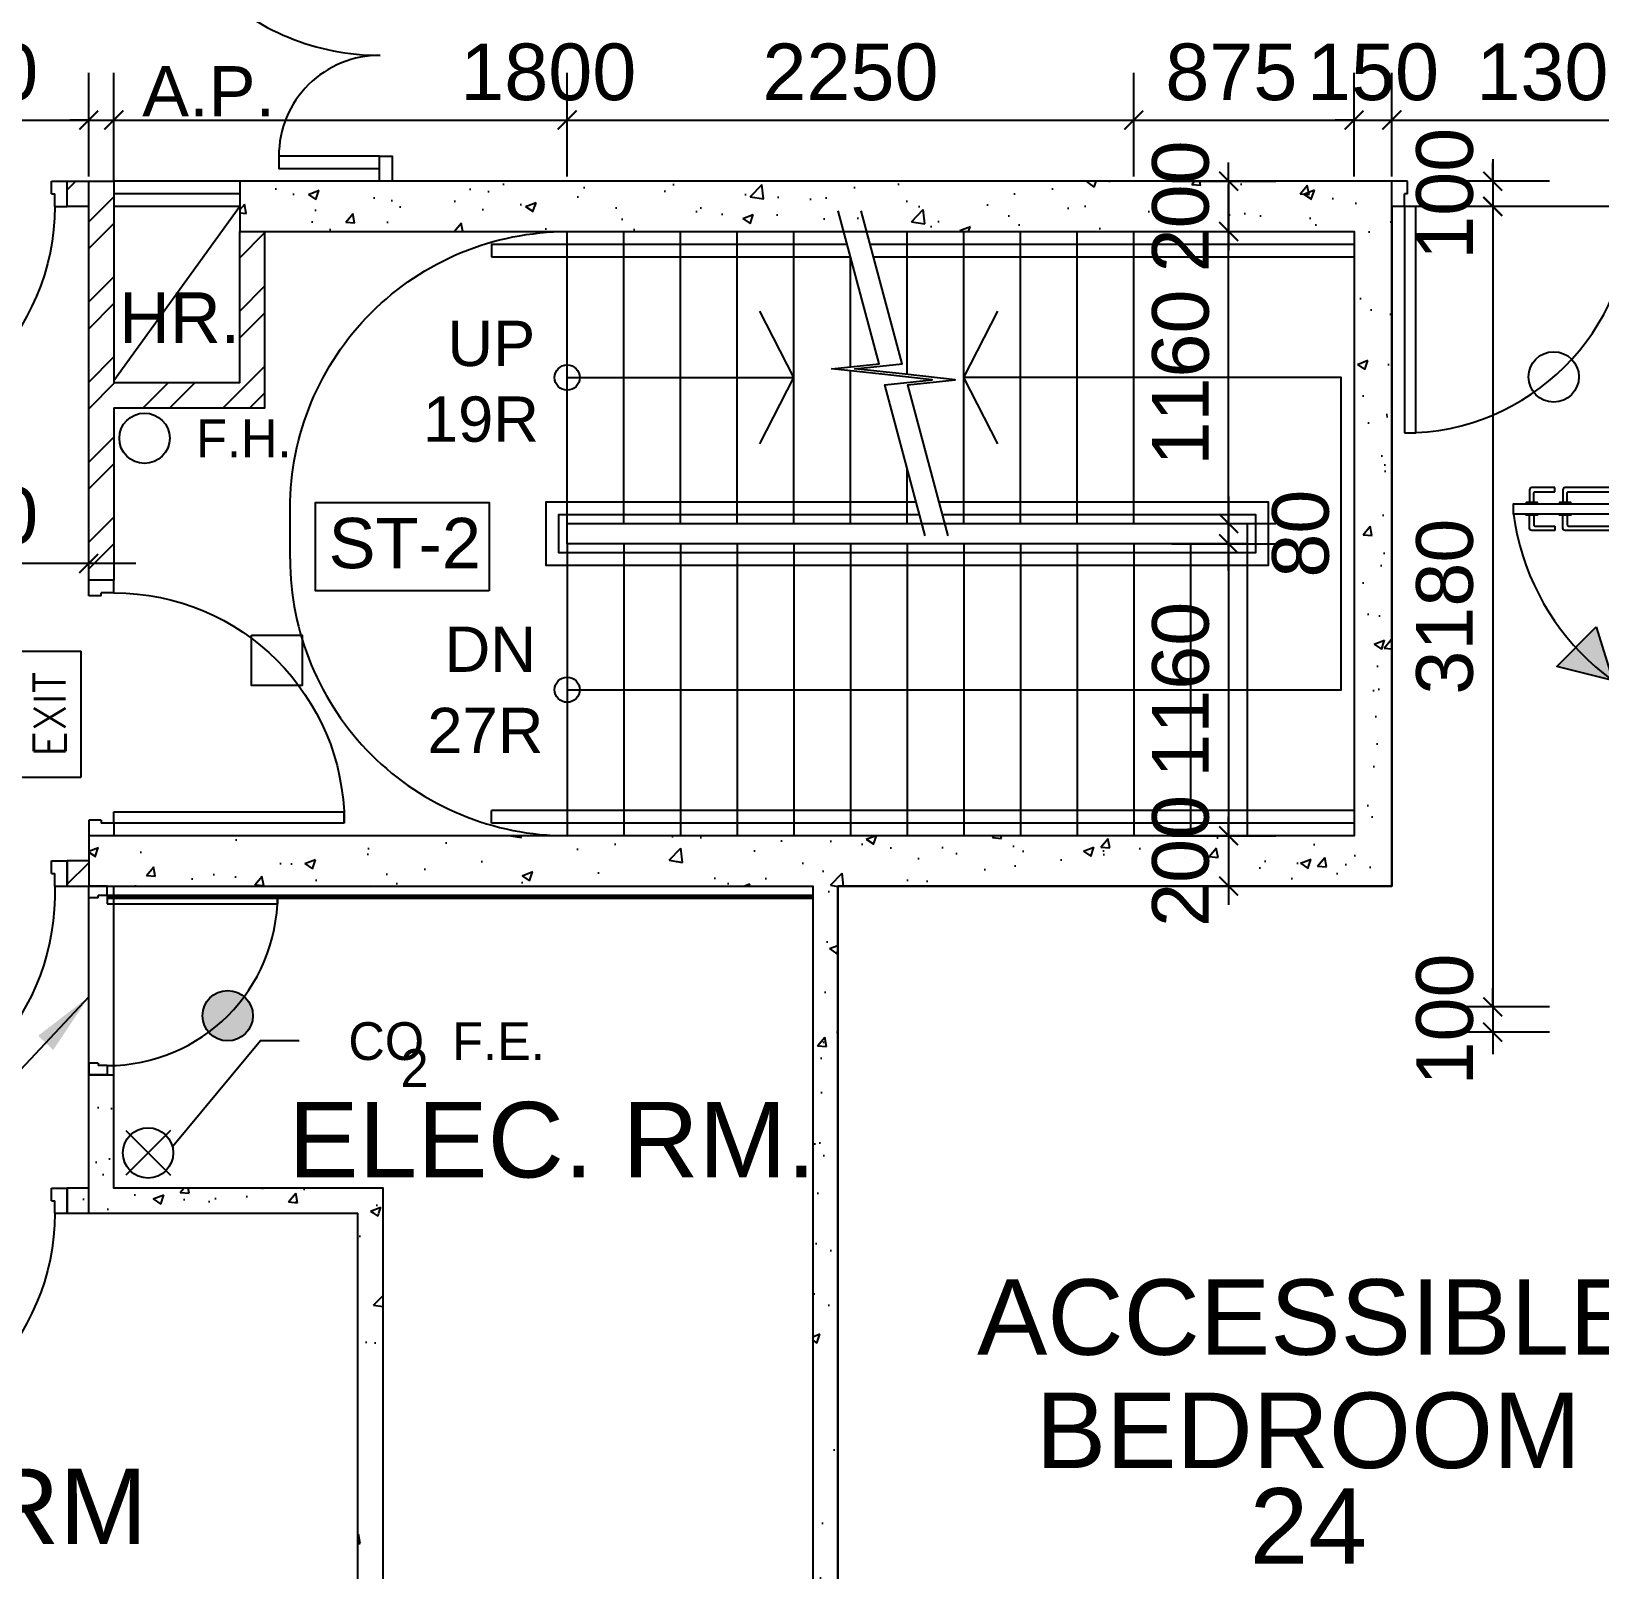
# Model space of a CAD drawing. Header units: millimetres. Extents: x 0 to 69068, y 299 to 37257.
# Drawn here: x 49397 to 55625, y 10057 to 16168 of the extents above; entities that cross this region are included whole.
import ezdxf
from ezdxf.enums import TextEntityAlignment as Align

# ---------------------------------------------------------------- set-up
doc = ezdxf.new("R2010")
doc.units = ezdxf.units.MM
doc.layers.get('Defpoints').update_dxf_attribs({"color": 8})
for name, color, linetype in [('Architectural Features', 8, 'Continuous'), ('arrow', 8, 'Continuous'), ('DLN315__', 8, 'Continuous'), ('Door', 8, 'Continuous'), ('EXIT SIGN', 8, 'Continuous'), ('FS', 8, 'Continuous'), ('FSD', 8, 'Continuous'), ('GBP A.P.', 8, 'Continuous'), ('GBP Dim', 8, 'Continuous'), ('GBP Text 250', 8, 'Continuous'), ('hatch', 8, 'Continuous'), ('Kerb', 8, 'Continuous'), ('LP-DOOR', 8, 'Continuous'), ('PD', 8, 'Continuous'), ('STAIR', 8, 'Continuous'), ('TEXT', 8, 'Continuous'), ('WALL', 8, 'Continuous'), ('WALL-NEW', 8, 'Continuous'), ('WALL-STRUCTURE', 8, 'Continuous'), ('zzz-room mix', 8, 'Continuous')]:
    doc.layers.add(name, color=color, linetype=linetype)
doc.styles.add('BH', font='arial.ttf')
doc.styles.add('ROMANS', font='romans.shx')
doc.styles.get("Standard").update_dxf_attribs({"font": 'arial.ttf'})
doc.styles.add('SWIS721LT750', font='swissl.ttf')
doc.dimstyles.new('200 GBP', dxfattribs={"dimscale": 1.5, "dimtxt": 150, "dimasz": 50, "dimexe": 125, "dimexo": 50, "dimgap": 50, "dimtad": 1, "dimdec": 0, "dimzin": 0, "dimdsep": 46, "dimtxsty": 'BH', "dimblk": 'ARCHTICK', "dimcen": 0.09, "dimdle": 125, "dimclrd": 9, "dimclre": 9, "dimclrt": 1, "dimadec": 0, "dimazin": 0, "dimtfac": 1, "dimtdec": 0, "dimtix": 1, "dimtmove": 2, "dimatfit": 3, "dimldrblk": 'ARCHTICK', "dimfxl": 300, "dimfxlon": 1, "dimtolj": 1, "dimtzin": 0, "dimarcsym": 0})
doc.dimstyles.get("Standard").update_dxf_attribs({"dimtxt": 0.18, "dimasz": 0.18, "dimexe": 0.18, "dimexo": 0.0625, "dimgap": 0.09, "dimtad": 0, "dimtih": 1, "dimtoh": 1, "dimdec": 4, "dimzin": 0, "dimdsep": 46, "dimtxsty": 'Standard', "dimcen": 0.09, "dimadec": 0, "dimazin": 0, "dimtfac": 1, "dimtdec": 4, "dimtofl": 0, "dimtmove": 0, "dimatfit": 3, "dimfxl": 1, "dimtolj": 1, "dimtzin": 0, "dimarcsym": 0})

# ---------------------------------------------------------------- blocks, each defined once
blk = doc.blocks.new('DR1CL2')
at = {"layer": 'Door'}
for p, q in [((50, 0), (0, 0)), ((0, 0), (0, -75)), ((50, 0), (50, -50)), ((62.5, -50), (50, -50)), ((62.5, -50), (62.5, -100)), ((0, -75), (0, -100)), ((62.5, -100), (0, -100))]:
    blk.add_line(p, q, dxfattribs=at)
blk = doc.blocks.new('DR1CD')
at = {"layer": 'Door'}
for p, q in [((0, 1), (45, 1)), ((0, 1), (0, 0)), ((45, 0), (45, 1)), ((0, 0), (45, 0))]:
    blk.add_line(p, q, dxfattribs=at)
blk = doc.blocks.new('DR1CM')
at = {"layer": 'Door'}
blk.add_arc((0, 0), 1, 0, 90, dxfattribs=at)
blk = doc.blocks.new('DR1CR2')
at = {"layer": 'Door'}
for p, q in [((-50, 0), (-50, -50)), ((-50, 0), (0, 0)), ((0, 0), (0, -75)), ((-62.5, -50), (-50, -50)), ((-62.5, -50), (-62.5, -100)), ((-62.5, -100), (0, -100)), ((0, -75), (0, -100))]:
    blk.add_line(p, q, dxfattribs=at)
blk = doc.blocks.new('door')
at = {"layer": 'DLN315__', "xscale": -915, "yscale": 915, "zscale": 915, "rotation": 4.0455638838921e-10}
blk.add_blockref('DR1CM', (3736, 37036.6), dxfattribs=at)
at = {"layer": 'DLN315__', "xscale": -1, "yscale": 915}
blk.add_blockref('DR1CD', (3736, 37036.6), dxfattribs=at)
at = {"layer": 'DLN315__', "xscale": -1}
for name, p in [('DR1CR2', (2771, 37036.6)), ('DR1CL2', (3786, 37036.6))]:
    blk.add_blockref(name, p, dxfattribs=at)
blk = doc.blocks.new('FSEX-V01')
for p, q in [((0, 300), (0, 0)), ((0, 300), (600, 300)), ((600, 300), (600, 0)), ((0, 0), (600, 0))]:
    blk.add_line(p, q)
at = {"style": 'ROMANS'}
blk.add_text('EXIT', height=150, dxfattribs=at).set_placement((300, 150), align=Align.MIDDLE)
blk = doc.blocks.new('_ArchTick')
at = {"color": 0, "const_width": 0.1}
blk.add_lwpolyline([(0.5, 0.5), (-0.5, -0.5)], dxfattribs=at)
blk = doc.blocks.new('*D297')
at = {"layer": 'Defpoints', "color": 0, "transparency": 16777216}
for p in [(48525, 14053.5), (48525, 13858.3), (49625, 13858.3)]:
    blk.add_point(p, dxfattribs=at)
at = {"layer": 'GBP Dim', "color": 9, "lineweight": -2, "transparency": 16777216}
for p, q in [((48525, 13933.3), (48525, 14241)), ((49625, 13933.3), (49625, 14241)), ((49812.5, 14053.5), (48337.5, 14053.5))]:
    blk.add_line(p, q, dxfattribs=at)
at = {"layer": 'GBP Dim', "color": 9, "lineweight": -2, "transparency": 16777216, "xscale": 75, "yscale": 75, "zscale": 75, "rotation": 180}
blk.add_blockref('_ArchTick', (48525, 14053.5), dxfattribs=at)
at = {"layer": 'GBP Dim', "color": 9, "lineweight": -2, "transparency": 16777216, "xscale": 75, "yscale": 75, "zscale": 75}
blk.add_blockref('_ArchTick', (49625, 14053.5), dxfattribs=at)
at = {"layer": 'GBP Dim', "transparency": 16777216, "insert": (49075, 14243.3), "char_height": 225, "attachment_point": 5, "style": 'BH'}
blk.add_mtext('\\A1;1100', dxfattribs=at)
blk = doc.blocks.new('*D308')
at = {"layer": 'Defpoints', "color": 0, "transparency": 16777216}
for p in [(53750, 14132.5), (53750, 12972.5), (54151.7, 12972.5)]:
    blk.add_point(p, dxfattribs=at)
at = {"layer": 'GBP Dim', "color": 9, "lineweight": -2, "transparency": 16777216}
for p, q in [((54151.7, 14320), (54151.7, 12785)), ((53926.7, 14132.5), (54339.2, 14132.5)), ((53926.7, 12972.5), (54339.2, 12972.5))]:
    blk.add_line(p, q, dxfattribs=at)
at = {"layer": 'GBP Dim', "color": 9, "lineweight": -2, "transparency": 16777216, "xscale": 75, "yscale": 75, "zscale": 75}
for p, rotation in [((54151.7, 14132.5), 90), ((54151.7, 12972.5), 270)]:
    blk.add_blockref('_ArchTick', p, dxfattribs=dict(at, rotation=rotation))
at = {"layer": 'GBP Dim', "transparency": 16777216, "insert": (53961.8, 13552.5), "char_height": 225, "attachment_point": 5, "rotation": 90, "style": 'BH'}
blk.add_mtext('\\A1;1160', dxfattribs=at)
blk = doc.blocks.new('*D309')
at = {"layer": 'Defpoints', "color": 0, "transparency": 16777216}
for p in [(53750, 14212.5), (54151.7, 14212.5), (53750, 14132.5)]:
    blk.add_point(p, dxfattribs=at)
at = {"layer": 'GBP Dim', "color": 9, "lineweight": -2, "transparency": 16777216}
for p, q in [((54151.7, 14212.5), (54151.7, 14287.5)), ((53926.7, 14212.5), (54339.2, 14212.5)), ((54151.7, 14132.5), (54151.7, 14212.5)), ((53926.7, 14132.5), (54339.2, 14132.5)), ((54151.7, 14132.5), (54151.7, 14057.5))]:
    blk.add_line(p, q, dxfattribs=at)
at = {"layer": 'GBP Dim', "color": 9, "lineweight": -2, "transparency": 16777216, "xscale": 75, "yscale": 75, "zscale": 75}
for p, rotation in [((54151.7, 14212.5), 270), ((54151.7, 14132.5), 90)]:
    blk.add_blockref('_ArchTick', p, dxfattribs=dict(at, rotation=rotation))
at = {"layer": 'GBP Dim', "transparency": 16777216, "insert": (54438.3, 14172.5), "char_height": 225, "attachment_point": 5, "rotation": 90, "style": 'BH'}
blk.add_mtext('\\A1;80', dxfattribs=at)
blk = doc.blocks.new('*D310')
at = {"layer": 'Defpoints', "color": 0, "transparency": 16777216}
for p in [(53751.8, 15372.5), (54151.7, 15372.5), (53750, 14212.5)]:
    blk.add_point(p, dxfattribs=at)
at = {"layer": 'GBP Dim', "color": 9, "lineweight": -2, "transparency": 16777216}
for p, q in [((54151.7, 14025), (54151.7, 15560)), ((53926.7, 15372.5), (54339.2, 15372.5)), ((53926.7, 14212.5), (54339.2, 14212.5))]:
    blk.add_line(p, q, dxfattribs=at)
at = {"layer": 'GBP Dim', "color": 9, "lineweight": -2, "transparency": 16777216, "xscale": 75, "yscale": 75, "zscale": 75}
for p, rotation in [((54151.7, 15372.5), 90), ((54151.7, 14212.5), 270)]:
    blk.add_blockref('_ArchTick', p, dxfattribs=dict(at, rotation=rotation))
at = {"layer": 'GBP Dim', "transparency": 16777216, "insert": (53961.8, 14792.5), "char_height": 225, "attachment_point": 5, "rotation": 90, "style": 'BH'}
blk.add_mtext('\\A1;1160', dxfattribs=at)
blk = doc.blocks.new('DOOR ACCES')
at = {"layer": 'Door'}
for p, q in [((68582.7, 17397.8), (68582.7, 17415.1)), ((68428.5, 17350.5), (69297.3, 17350.5)), ((68498.1, 17355.1), (68484.5, 17355.1)), ((68630.5, 17355.1), (68616.9, 17355.1)), ((68498.1, 17305.1), (68484.5, 17305.1)), ((68582.7, 17262.3), (68582.7, 17245.1)), ((68630.5, 17305.1), (68616.9, 17305.1))]:
    blk.add_line(p, q, dxfattribs=at)
at = {"layer": 'Door', "extrusion": (0, 0, -1)}
for p, q in [((69199.8, 17355.1), (69213.4, 17355.1)), ((69199.8, 17305.1), (69213.4, 17305.1))]:
    blk.add_line(p, q, dxfattribs=at)
at = {"layer": 'Door'}
for points in [[(68582.7, 17415.1), (68491.3, 17415.1, 0.414213), (68482.6, 17406.4), (68482.6, 17355.1)], [(68499.9, 17355.1), (68499.9, 17393.3, -0.414214), (68504.5, 17397.8), (68582.7, 17397.8)], [(69215.2, 17355.1), (69215.2, 17406.4, 0.414216), (69206.6, 17415.1), (68623.7, 17415.1, 0.414213), (68615, 17406.4), (68615, 17355.1)], [(68632.3, 17355.1), (68632.3, 17393.3, -0.414214), (68636.9, 17397.8), (69193.4, 17397.8, -0.414214), (69197.9, 17393.3), (69197.9, 17355.1)], [(68582.7, 17245.1), (68491.3, 17245.1, -0.414213), (68482.6, 17253.7), (68482.6, 17305.1)], [(68499.9, 17305.1), (68499.9, 17266.9, 0.414214), (68504.5, 17262.3), (68582.7, 17262.3)], [(69215.2, 17305.1), (69215.2, 17253.7, -0.414216), (69206.6, 17245.1), (68623.7, 17245.1, -0.414213), (68615, 17253.7), (68615, 17305.1)], [(68632.3, 17305.1), (68632.3, 17266.9, 0.414214), (68636.9, 17262.3), (69193.4, 17262.3, 0.414214), (69197.9, 17266.9), (69197.9, 17305.1)]]:
    blk.add_lwpolyline(points, format="xyb", dxfattribs=at)
for points in [[(69305.9, 17381.8), (69305.9, 17355.1), (69346.8, 17355.1), (69346.8, 17336.9), (69405.9, 17336.9), (69405.9, 17381.8)], [(69305.9, 17350.5), (69305.9, 17309.6), (68418.5, 17309.6), (68418.5, 17350.5), (69305.9, 17350.5)], [(68468.5, 17350.5), (68514, 17350.5), (68514, 17355.1), (68468.5, 17355.1), (68468.5, 17350.5)], [(68601, 17350.5), (68646.4, 17350.5), (68646.4, 17355.1), (68601, 17355.1), (68601, 17350.5)], [(69229.3, 17350.5), (69183.8, 17350.5), (69183.8, 17355.1), (69229.3, 17355.1), (69229.3, 17350.5)], [(68468.5, 17309.6), (68514, 17309.6), (68514, 17305.1), (68468.5, 17305.1), (68468.5, 17309.6)], [(68601, 17309.6), (68646.4, 17309.6), (68646.4, 17305.1), (68601, 17305.1), (68601, 17309.6)], [(69229.3, 17309.6), (69183.8, 17309.6), (69183.8, 17305.1), (69229.3, 17305.1), (69229.3, 17309.6)], [(69305.9, 16431.8), (69305.9, 16458.6), (69346.8, 16458.6), (69346.8, 16476.8), (69405.9, 16476.8), (69405.9, 16431.8)]]:
    blk.add_lwpolyline(points, close=True, dxfattribs=at)
at = {"layer": 'Door', "ltscale": 250}
blk.add_lwpolyline([(69305.9, 17350.5), (69346.8, 17350.5), (69346.8, 16463.2), (69305.9, 16463.2), (69305.9, 17350.5)], close=True, dxfattribs=at)
at = {"layer": 'Door', "ltscale": 0.1}
blk.add_circle((69299.5, 17360.5), 5.45, dxfattribs=at)
at = {"layer": 'Door'}
blk.add_arc((69391.7, 17441.4), 982, 187.71476, 264.98898, dxfattribs=at)
blk = doc.blocks.new('DOOR 1000')
blk.add_line((57550, 26100.2), (57595, 26100.2))
at = {"layer": 'Door'}
for p, q in [((57500, 27075.2), (57500, 27100.2)), ((57562.5, 27100.2), (57500, 27100.2)), ((57562.5, 27050.2), (57562.5, 27100.2)), ((58437.5, 27050.2), (58437.5, 27100.2)), ((58437.5, 27100.2), (58500, 27100.2)), ((58500, 27075.2), (58500, 27100.2)), ((57500, 27000.2), (57500, 27075.2)), ((57550, 27000.2), (57550, 27050.2)), ((57562.5, 27050.2), (57550, 27050.2)), ((58437.5, 27050.2), (58450, 27050.2)), ((58450, 27000.2), (58450, 27050.2)), ((58500, 27000.2), (58500, 27075.2)), ((57550, 27000.2), (57500, 27000.2)), ((57550, 27000.2), (57550, 26100.2)), ((57595, 27000.2), (57550, 27000.2)), ((57595, 26100.2), (57595, 27000.2)), ((58450, 27000.2), (58500, 27000.2))]:
    blk.add_line(p, q, dxfattribs=at)
blk.add_arc((57549.9, 27000.3), 900.1, 270.00955, 359.99273, dxfattribs=at)
blk = doc.blocks.new('*D360')
at = {"layer": 'Defpoints', "color": 0, "transparency": 16777216}
for p in [(56170, 15815.6), (54800, 15472.4), (56170, 15472.4)]:
    blk.add_point(p, dxfattribs=at)
at = {"layer": 'GBP Dim', "color": 9, "lineweight": -2, "transparency": 16777216}
for p, q in [((54800, 15590.6), (54800, 16003.1)), ((56170, 15590.6), (56170, 16003.1)), ((54612.5, 15815.6), (56357.5, 15815.6))]:
    blk.add_line(p, q, dxfattribs=at)
at = {"layer": 'GBP Dim', "color": 9, "lineweight": -2, "transparency": 16777216, "xscale": 75, "yscale": 75, "zscale": 75, "rotation": 180}
blk.add_blockref('_ArchTick', (54800, 15815.6), dxfattribs=at)
at = {"layer": 'GBP Dim', "color": 9, "lineweight": -2, "transparency": 16777216, "xscale": 75, "yscale": 75, "zscale": 75}
blk.add_blockref('_ArchTick', (56170, 15815.6), dxfattribs=at)
at = {"layer": 'GBP Dim', "transparency": 16777216, "insert": (55485, 16005.5), "char_height": 225, "attachment_point": 5, "style": 'BH'}
blk.add_mtext('\\A1;1300', dxfattribs=at)
blk = doc.blocks.new('*D361')
at = {"layer": 'Defpoints', "color": 0, "transparency": 16777216}
for p in [(55640.9, 15472.5), (55200.5, 12292.4), (55640.9, 12292.4)]:
    blk.add_point(p, dxfattribs=at)
at = {"layer": 'GBP Dim', "color": 9, "lineweight": -2, "transparency": 16777216}
for p, q in [((55200.5, 15660), (55200.5, 12104.9)), ((55425.5, 15472.5), (55013, 15472.5)), ((55425.5, 12292.4), (55013, 12292.4))]:
    blk.add_line(p, q, dxfattribs=at)
at = {"layer": 'GBP Dim', "color": 9, "lineweight": -2, "transparency": 16777216, "xscale": 75, "yscale": 75, "zscale": 75}
for p, rotation in [((55200.5, 15472.5), 90), ((55200.5, 12292.4), 270)]:
    blk.add_blockref('_ArchTick', p, dxfattribs=dict(at, rotation=rotation))
at = {"layer": 'GBP Dim', "transparency": 16777216, "insert": (55010.5, 13882.5), "char_height": 225, "attachment_point": 5, "rotation": 90, "style": 'BH'}
blk.add_mtext('\\A1;3180', dxfattribs=at)
blk = doc.blocks.new('*D362')
at = {"layer": 'Defpoints', "color": 0, "transparency": 16777216}
for p in [(55640.9, 12292.4), (55200.5, 12192.4), (55640.9, 12192.4)]:
    blk.add_point(p, dxfattribs=at)
at = {"layer": 'GBP Dim', "color": 9, "lineweight": -2, "transparency": 16777216}
for p, q in [((55200.5, 12292.4), (55200.5, 12367.4)), ((55425.5, 12292.4), (55013, 12292.4)), ((55200.5, 12292.4), (55200.5, 12192.4)), ((55425.5, 12192.4), (55013, 12192.4)), ((55200.5, 12192.4), (55200.5, 12117.4))]:
    blk.add_line(p, q, dxfattribs=at)
at = {"layer": 'GBP Dim', "color": 9, "lineweight": -2, "transparency": 16777216, "xscale": 75, "yscale": 75, "zscale": 75}
for p, rotation in [((55200.5, 12292.4), 270), ((55200.5, 12192.4), 90)]:
    blk.add_blockref('_ArchTick', p, dxfattribs=dict(at, rotation=rotation))
at = {"layer": 'GBP Dim', "transparency": 16777216, "insert": (55010.6, 12242.4), "char_height": 225, "attachment_point": 5, "rotation": 90, "style": 'BH'}
blk.add_mtext('\\A1;100', dxfattribs=at)
blk = doc.blocks.new('*D363')
at = {"layer": 'Defpoints', "color": 0, "transparency": 16777216}
for p in [(55640.9, 15572.5), (55200.5, 15472.4), (55640.9, 15472.4)]:
    blk.add_point(p, dxfattribs=at)
at = {"layer": 'GBP Dim', "color": 9, "lineweight": -2, "transparency": 16777216}
for p, q in [((55200.5, 15572.5), (55200.5, 15647.5)), ((55425.5, 15572.5), (55013, 15572.5)), ((55200.5, 15572.5), (55200.5, 15472.4)), ((55425.5, 15472.4), (55013, 15472.4)), ((55200.5, 15472.4), (55200.5, 15397.4))]:
    blk.add_line(p, q, dxfattribs=at)
at = {"layer": 'GBP Dim', "color": 9, "lineweight": -2, "transparency": 16777216, "xscale": 75, "yscale": 75, "zscale": 75}
for p, rotation in [((55200.5, 15572.5), 270), ((55200.5, 15472.4), 90)]:
    blk.add_blockref('_ArchTick', p, dxfattribs=dict(at, rotation=rotation))
at = {"layer": 'GBP Dim', "transparency": 16777216, "insert": (55010.6, 15522.5), "char_height": 225, "attachment_point": 5, "rotation": 90, "style": 'BH'}
blk.add_mtext('\\A1;100', dxfattribs=at)
blk = doc.blocks.new('*D366')
at = {"layer": 'Defpoints', "color": 0, "transparency": 16777216}
for p in [(54800, 15815.6), (54650, 15472.4), (54800, 15472.4)]:
    blk.add_point(p, dxfattribs=at)
at = {"layer": 'GBP Dim', "color": 9, "lineweight": -2, "transparency": 16777216}
for p, q in [((54650, 15590.6), (54650, 16003.1)), ((54800, 15590.6), (54800, 16003.1)), ((54650, 15815.6), (54575, 15815.6)), ((54650, 15815.6), (54800, 15815.6)), ((54800, 15815.6), (54875, 15815.6))]:
    blk.add_line(p, q, dxfattribs=at)
at = {"layer": 'GBP Dim', "color": 9, "lineweight": -2, "transparency": 16777216, "xscale": 75, "yscale": 75, "zscale": 75}
blk.add_blockref('_ArchTick', (54650, 15815.6), dxfattribs=at)
at = {"layer": 'GBP Dim', "color": 9, "lineweight": -2, "transparency": 16777216, "xscale": 75, "yscale": 75, "zscale": 75, "rotation": 180}
blk.add_blockref('_ArchTick', (54800, 15815.6), dxfattribs=at)
at = {"layer": 'GBP Dim', "transparency": 16777216, "insert": (54725, 16005.4), "char_height": 225, "attachment_point": 5, "style": 'BH'}
blk.add_mtext('\\A1;150', dxfattribs=at)
blk = doc.blocks.new('*D367')
at = {"layer": 'Defpoints', "color": 0, "transparency": 16777216}
for p in [(54650, 15815.6), (53775, 15472.4), (54650, 15472.4)]:
    blk.add_point(p, dxfattribs=at)
at = {"layer": 'GBP Dim', "color": 9, "lineweight": -2, "transparency": 16777216}
for p, q in [((53775, 15590.6), (53775, 16003.1)), ((54650, 15590.6), (54650, 16003.1)), ((53587.5, 15815.6), (54837.5, 15815.6))]:
    blk.add_line(p, q, dxfattribs=at)
at = {"layer": 'GBP Dim', "color": 9, "lineweight": -2, "transparency": 16777216, "xscale": 75, "yscale": 75, "zscale": 75, "rotation": 180}
blk.add_blockref('_ArchTick', (53775, 15815.6), dxfattribs=at)
at = {"layer": 'GBP Dim', "color": 9, "lineweight": -2, "transparency": 16777216, "xscale": 75, "yscale": 75, "zscale": 75}
blk.add_blockref('_ArchTick', (54650, 15815.6), dxfattribs=at)
at = {"layer": 'GBP Dim', "transparency": 16777216, "insert": (54162.5, 16005.4), "char_height": 225, "attachment_point": 5, "style": 'BH'}
blk.add_mtext('\\A1;875', dxfattribs=at)
blk = doc.blocks.new('*D368')
at = {"layer": 'Defpoints', "color": 0, "transparency": 16777216}
for p in [(53775, 15815.6), (51525, 15472.4), (53775, 15472.4)]:
    blk.add_point(p, dxfattribs=at)
at = {"layer": 'GBP Dim', "color": 9, "lineweight": -2, "transparency": 16777216}
for p, q in [((51525, 15590.6), (51525, 16003.1)), ((53775, 15590.6), (53775, 16003.1)), ((51337.5, 15815.6), (53962.5, 15815.6))]:
    blk.add_line(p, q, dxfattribs=at)
at = {"layer": 'GBP Dim', "color": 9, "lineweight": -2, "transparency": 16777216, "xscale": 75, "yscale": 75, "zscale": 75, "rotation": 180}
blk.add_blockref('_ArchTick', (51525, 15815.6), dxfattribs=at)
at = {"layer": 'GBP Dim', "color": 9, "lineweight": -2, "transparency": 16777216, "xscale": 75, "yscale": 75, "zscale": 75}
blk.add_blockref('_ArchTick', (53775, 15815.6), dxfattribs=at)
at = {"layer": 'GBP Dim', "transparency": 16777216, "insert": (52650, 16005.4), "char_height": 225, "attachment_point": 5, "style": 'BH'}
blk.add_mtext('\\A1;2250', dxfattribs=at)
blk = doc.blocks.new('*D369')
at = {"layer": 'Defpoints', "color": 0, "transparency": 16777216}
for p in [(51525, 15815.6), (49725, 15472.4), (51525, 15472.4)]:
    blk.add_point(p, dxfattribs=at)
at = {"layer": 'GBP Dim', "color": 9, "lineweight": -2, "transparency": 16777216}
for p, q in [((49725, 15590.6), (49725, 16003.1)), ((51525, 15590.6), (51525, 16003.1)), ((49537.5, 15815.6), (51712.5, 15815.6))]:
    blk.add_line(p, q, dxfattribs=at)
at = {"layer": 'GBP Dim', "color": 9, "lineweight": -2, "transparency": 16777216, "xscale": 75, "yscale": 75, "zscale": 75, "rotation": 180}
blk.add_blockref('_ArchTick', (49725, 15815.6), dxfattribs=at)
at = {"layer": 'GBP Dim', "color": 9, "lineweight": -2, "transparency": 16777216, "xscale": 75, "yscale": 75, "zscale": 75}
blk.add_blockref('_ArchTick', (51525, 15815.6), dxfattribs=at)
at = {"layer": 'GBP Dim', "transparency": 16777216, "insert": (51450, 16005.4), "char_height": 225, "attachment_point": 5, "style": 'BH'}
blk.add_mtext('\\A1;1800', dxfattribs=at)
blk = doc.blocks.new('*D370')
at = {"layer": 'Defpoints', "color": 0, "transparency": 16777216}
for p in [(49725, 15815.6), (49625, 15472.4), (49725, 15472.4)]:
    blk.add_point(p, dxfattribs=at)
at = {"layer": 'GBP Dim', "color": 9, "lineweight": -2, "transparency": 16777216}
for p, q in [((49625, 15590.6), (49625, 16003.1)), ((49725, 15590.6), (49725, 16003.1)), ((49625, 15815.6), (49550, 15815.6)), ((49625, 15815.6), (49725, 15815.6)), ((49725, 15815.6), (49800, 15815.6))]:
    blk.add_line(p, q, dxfattribs=at)
at = {"layer": 'GBP Dim', "color": 9, "lineweight": -2, "transparency": 16777216, "xscale": 75, "yscale": 75, "zscale": 75}
blk.add_blockref('_ArchTick', (49625, 15815.6), dxfattribs=at)
at = {"layer": 'GBP Dim', "color": 9, "lineweight": -2, "transparency": 16777216, "xscale": 75, "yscale": 75, "zscale": 75, "rotation": 180}
blk.add_blockref('_ArchTick', (49725, 15815.6), dxfattribs=at)
at = {"layer": 'GBP Dim', "transparency": 16777216, "insert": (49675, 16366.6), "char_height": 225, "attachment_point": 5, "style": 'BH'}
blk.add_mtext('\\A1;100', dxfattribs=at)
blk = doc.blocks.new('*D377')
at = {"layer": 'Defpoints', "color": 0, "transparency": 16777216}
for p in [(54151.7, 12972.5), (54151.7, 12772.5), (54151.7, 12772.5)]:
    blk.add_point(p, dxfattribs=at)
at = {"layer": 'GBP Dim', "color": 9, "lineweight": -2, "transparency": 16777216}
for p, q in [((54151.7, 12972.5), (54151.7, 13047.5)), ((54151.7, 12972.5), (53964.2, 12972.5)), ((54151.7, 12972.5), (54151.7, 12772.5)), ((54151.7, 12772.5), (53964.2, 12772.5)), ((54151.7, 12772.5), (54151.7, 12697.5))]:
    blk.add_line(p, q, dxfattribs=at)
at = {"layer": 'GBP Dim', "color": 9, "lineweight": -2, "transparency": 16777216, "xscale": 75, "yscale": 75, "zscale": 75}
for p, rotation in [((54151.7, 12972.5), 270), ((54151.7, 12772.5), 90)]:
    blk.add_blockref('_ArchTick', p, dxfattribs=dict(at, rotation=rotation))
at = {"layer": 'GBP Dim', "transparency": 16777216, "insert": (53961.8, 12872.5), "char_height": 225, "attachment_point": 5, "rotation": 90, "style": 'BH'}
blk.add_mtext('\\A1;200', dxfattribs=at)
blk = doc.blocks.new('*D400')
at = {"layer": 'Defpoints', "color": 0, "transparency": 16777216}
for p in [(49625, 15815.6), (48524.8, 15472.5), (49625, 15472.5)]:
    blk.add_point(p, dxfattribs=at)
at = {"layer": 'GBP Dim', "color": 9, "lineweight": -2, "transparency": 16777216}
for p, q in [((48524.8, 15590.6), (48524.8, 15965.6)), ((49625, 15590.6), (49625, 15965.6)), ((48337.3, 15815.6), (49812.5, 15815.6))]:
    blk.add_line(p, q, dxfattribs=at)
at = {"layer": 'GBP Dim', "color": 9, "lineweight": -2, "transparency": 16777216, "xscale": 75, "yscale": 75, "zscale": 75, "rotation": 180}
blk.add_blockref('_ArchTick', (48524.8, 15815.6), dxfattribs=at)
at = {"layer": 'GBP Dim', "color": 9, "lineweight": -2, "transparency": 16777216, "xscale": 75, "yscale": 75, "zscale": 75}
blk.add_blockref('_ArchTick', (49625, 15815.6), dxfattribs=at)
at = {"layer": 'GBP Dim', "transparency": 16777216, "insert": (49074.9, 16005.4), "char_height": 225, "attachment_point": 5, "style": 'BH'}
blk.add_mtext('\\A1;1100', dxfattribs=at)
blk = doc.blocks.new('*D424')
at = {"layer": 'Defpoints', "color": 0, "transparency": 16777216}
for p in [(53750, 15572.5), (53751.8, 15372.5), (54151.7, 15372.5)]:
    blk.add_point(p, dxfattribs=at)
at = {"layer": 'GBP Dim', "color": 9, "lineweight": -2, "transparency": 16777216}
for p, q in [((54151.7, 15572.5), (54151.7, 15647.5)), ((53926.7, 15572.5), (54339.2, 15572.5)), ((54151.7, 15572.5), (54151.7, 15372.5)), ((53926.7, 15372.5), (54339.2, 15372.5)), ((54151.7, 15372.5), (54151.7, 15297.5))]:
    blk.add_line(p, q, dxfattribs=at)
at = {"layer": 'GBP Dim', "color": 9, "lineweight": -2, "transparency": 16777216, "xscale": 75, "yscale": 75, "zscale": 75}
for p, rotation in [((54151.7, 15572.5), 270), ((54151.7, 15372.5), 90)]:
    blk.add_blockref('_ArchTick', p, dxfattribs=dict(at, rotation=rotation))
at = {"layer": 'GBP Dim', "transparency": 16777216, "insert": (53961.8, 15472.5), "char_height": 225, "attachment_point": 5, "rotation": 90, "style": 'BH'}
blk.add_mtext('\\A1;200', dxfattribs=at)

msp = doc.modelspace()

# ---------------------------------------------------------------- hatches: boundary and pattern name
h = msp.add_hatch(color=256)
edge = h.paths.add_edge_path()
edge.add_arc((50177, 12257.5), 100, 0, 360)
at = {"layer": 'FSD'}
msp.add_hatch(color=256, dxfattribs=at).paths.add_polyline_path([(55611.5, 13802.8), (55677, 13588.8), (55454.6, 13645.3)])
at = {"layer": 'hatch'}
h = msp.add_hatch(dxfattribs=at)
h.set_pattern_fill('ANSI32', color=256, scale=600, style=0)
h.set_pattern_definition([(45, (321172.64, -97424.68), (-159.09903, 159.09903), []), (45, (321278.7, -97424.68), (-159.09903, 159.09903), [])])
h.paths.add_polyline_path([(50325, 15372.5), (50225, 15372.5), (50225, 14772.5), (49725, 14772.5), (49725, 15572.5), (49625, 15572.5), (49625, 13987.5), (49725, 13987.5), (49725, 14672.5), (50325, 14672.5)])
h.paths.add_polyline_path([(49625, 15572.5), (49540, 15572.5), (49540, 15472.5), (49625, 15472.5)])
h.paths.add_polyline_path([(49625, 12872.5), (49540, 12872.5), (49540, 12772.5), (49625, 12772.5)])
h = msp.add_hatch(dxfattribs=at)
h.set_pattern_fill('AR-CONC', color=256, scale=60, angle=0.00004, style=0)
h.set_pattern_definition([(50.00004, (-581551.98, 734102.64), (430.35614, -37.65097), [45, -495]), (355.00004, (-581552, 734102.64), (-83.25113, 451.31522), [36, -396]), (100.45144, (-581516.1, 734099.5), (347.10533, 413.66398), [38.24411, -420.68527]), (46.18424, (-581552, 734222.64), (640.3447, -99.31094), [67.5, -742.5]), (96.63564, (-581498.6, 734214.37), (560.7972, 584.47113), [57.36617, -631.0278]), (351.18424, (-581552, 734222.64), (560.79674, 584.47157), [54, -594]), (21.00004, (-581491.98, 734192.64), (358.14441, -241.57107), [45, -495]), (326.00004, (-581492, 734192.64), (145.98888, 435.09013), [36, -396]), (71.45144, (-581462.13, 734172.5), (504.13344, 193.51866), [38.24411, -420.68527]), (37.500042, (-581551.98, 734102.64), (7.295768, 199.736318), [0, -391.2, 0, -402, 0, -397.5]), (7.500042, (-581551.98, 734102.64), (157.84155, 236.64714), [0, -229.2, 0, -382.2, 0, -151.5]), (327.500042, (-581685.78, 734102.64), (320.293472, -13.53269), [0, -150, 0, -468, 0, -621]), (317.50004, (-581745.78, 734102.64), (349.91166, 60.06324), [0, -195, 0, -310.8, 0, -441])])
h.paths.add_polyline_path([(52600, 12772.5), (52500, 12772.5), (52500, 9472.5), (52600, 9472.5)])
h.paths.add_polyline_path([(52500, 12772.5), (49625, 12772.5), (49625, 12972.5), (54650, 12972.5), (54650, 15372.5), (50225, 15372.5), (50225, 15572.5), (54800, 15572.5), (54800, 12772.5), (52600, 12772.5)])
h = msp.add_hatch(dxfattribs=at)
h.set_pattern_fill('AR-CONC', color=256, scale=60, angle=0.00004, style=0)
h.set_pattern_definition([(50.00004, (321172.64, -97424.68), (430.35614, -37.65097), [45, -495]), (355.00004, (321172.64, -97424.68), (-83.2511, 451.3152), [36, -396]), (100.45149, (321208.5, -97427.8), (347.105, 413.66425), [38.2441, -420.68527]), (46.18424, (321172.64, -97304.7), (640.3449, -99.3111), [67.5, -742.5]), (96.63568, (321226, -97312.95), (560.7967, 584.4716), [57.3662, -631.0283]), (351.1842, (321172.64, -97304.7), (560.7967, 584.4716), [54, -594]), (21.00004, (321232.64, -97334.68), (358.1444, -241.57107), [45, -495]), (326.00004, (321232.64, -97334.68), (145.9889, 435.0901), [36, -396]), (71.45149, (321262.5, -97354.8), (504.1333, 193.51906), [38.2441, -420.68527]), (37.50004, (321172.64, -97424.68), (7.29577, 199.73632), [0, -391.2, 0, -402, 0, -397.5]), (7.50004, (321172.64, -97424.68), (157.84155, 236.64714), [0, -229.2, 0, -382.2, 0, -151.5]), (327.50004, (321038.84, -97424.68), (320.29347, -13.53269), [0, -150, 0, -468, 0, -621]), (317.50004, (320978.84, -97424.68), (349.91166, 60.06324), [0, -195, 0, -310.8, 0, -441])])
h.paths.add_polyline_path([(50793.7, 11472.4), (50693.7, 11472.4), (50693.7, 9472.4), (50793.7, 9472.4)])
h.paths.add_polyline_path([(50793.7, 9472.4), (50693.7, 9472.4), (50693.7, 8572.5), (50793.7, 8572.5)])
h.paths.add_polyline_path([(50793.7, 11572.5), (49725, 11572.5), (49725, 12022.5), (49698.9, 12022.5), (49698.9, 12022.5), (49643.5, 12022.5), (49625, 12022.5), (49625, 11572.5), (49540, 11572.5), (49540, 11547.5), (49540, 11472.5), (50693.7, 11472.5), (50793.7, 11472.5)])

# ---------------------------------------------------------------- linework, layer by layer
at = {"layer": 'Architectural Features', "ltscale": 10, "const_width": 20}
msp.add_lwpolyline([(52500, 12729.2), (49698.9, 12729.2)], dxfattribs=at)
at = {"layer": 'Door'}
msp.add_lwpolyline([(50780, 15672.5), (50380, 15672.5), (50380, 15622.5), (50780, 15622.5), (50780, 15672.5)], dxfattribs=at)
msp.add_lwpolyline([(50780, 15672.5), (50830, 15672.5), (50830, 15572.5), (50780, 15572.5)], close=True, dxfattribs=at)
msp.add_lwpolyline([(49490, 12772.5, -0.948883), (47623, 12618.8)], format="xyb", dxfattribs=at)
for centre, radius, start, end in [((50780, 17022.5), 950, 180, 270.14727), ((50780, 15672.5), 400, 89.65307, 180)]:
    msp.add_arc(centre, radius, start, end, dxfattribs=at)
at = {"layer": 'FSD'}
for points in [[(50272, 13769.5), (50472, 13769.5), (50472, 13569.5), (50272, 13569.5), (50272, 13769.5)], [(49957.5, 11737.7), (50306.5, 12158.5), (50460.8, 12158.5)], [(49949.1, 11801), (49772.3, 11624.2)], [(49772.3, 11801), (49949.1, 11624.2)]]:
    msp.add_lwpolyline(points, dxfattribs=at)
at = {"layer": 'FSD', "ltscale": 5}
msp.add_lwpolyline([(55611.5, 13802.8), (55677, 13588.8), (55454.6, 13645.3)], close=True, dxfattribs=at)
at = {"layer": 'FSD'}
for centre in [(55442.7, 14795.3), (49846.6, 14551.5), (50177, 12257.5), (49860.7, 11712.6)]:
    msp.add_circle(centre, 100, dxfattribs=at)
at = {"layer": 'Kerb'}
for p, q in [((49625, 12022.5), (49625, 12772.5)), ((49725, 12022.5), (49725, 12772.5))]:
    msp.add_line(p, q, dxfattribs=at)
at = {"layer": 'LP-DOOR'}
msp.add_line((49725, 15572.5), (49725, 15672.5), dxfattribs=at)
at = {"layer": 'PD'}
for p, q in [((50225, 15572.5), (49725, 15572.5)), ((50225, 15522.5), (49725, 15522.5)), ((50225, 15472.5), (49725, 15472.5))]:
    msp.add_line(p, q, dxfattribs=at)
at = {"layer": 'STAIR'}
for p, q in [((52728, 15322.5), (54650, 15322.5)), ((52741.4, 15272.5), (54650, 15272.5))]:
    msp.add_line(p, q, dxfattribs=at)
for points in [[(52947.1, 14163.8), (52786.4, 14763.4), (52973.9, 14783.6), (52775.1, 14805.5), (52576.3, 14827.5), (52763.8, 14847.6), (52601, 15455.5)], [(53038.5, 14163.8), (52877.8, 14763.4), (53065.4, 14783.6), (52866.6, 14805.5), (52667.7, 14827.5), (52855.3, 14847.6), (52692.4, 15455.5)], [(51225, 15322.5), (52636.6, 15322.5)], [(51225, 15322.5), (51225, 15322.5), (51225, 15272.5)], [(51525, 14212.5), (51525, 15372.5)], [(51750, 14212.5), (51750, 15372.5)], [(51975, 14212.5), (51975, 15372.5)], [(52200, 14212.5), (52200, 15372.5)], [(52425, 14212.5), (52425, 15372.5)], [(52728, 15322.5), (53296.6, 15322.5)], [(52875, 14804.6), (52875, 15372.5)], [(53100, 14212.5), (53100, 15372.5)], [(53325, 14212.5), (53325, 15372.5)], [(53550, 14212.5), (53550, 15372.5)], [(53775, 14212.5), (53775, 15372.5)], [(51225, 15272.5), (52650, 15272.5)], [(52650, 14835.4), (52650, 15272.5)], [(52741.4, 15272.5), (53310, 15272.5)], [(52290.4, 14529.2), (52425, 14792.5), (52290.4, 15055.8)], [(53234.6, 14529.2), (53100, 14792.5), (53234.6, 15055.8)], [(51524.2, 13552.5), (54599, 13552.5), (54599, 14792.5), (53100, 14792.5)], [(51525, 14792.5), (52425, 14792.5)], [(52650, 14212.5), (52650, 14819.3)], [(52875, 14212.5), (52875, 14432.8)], [(52911.2, 14297.5), (51440, 14297.5), (51440, 14047.5), (54310, 14047.5), (54310, 14297.5), (53002.7, 14297.5)], [(52924.6, 14247.5), (51490, 14247.5), (51490, 14097.5), (54260, 14097.5), (54260, 14247.5), (53016.1, 14247.5)], [(51525, 14132.5), (51525, 12972.5)], [(51750, 14132.5), (51750, 12972.5)], [(51975, 14132.5), (51975, 12972.5)], [(52200, 14132.5), (52200, 12972.5)], [(52425, 14132.5), (52425, 12972.5)], [(52650, 14132.5), (52650, 12972.5)], [(52875, 14132.5), (52875, 12972.5)], [(53100, 14132.5), (53100, 12972.5)], [(53325, 14132.5), (53325, 12972.5)], [(53550, 14132.5), (53550, 12972.5)], [(53775, 14132.5), (53775, 12972.5)], [(54000, 14132.5), (54000, 12972.5)], [(54225, 14132.5), (54225, 12972.5)], [(54650, 13072.5), (51225, 13072.5)], [(51225, 13022.5), (51225, 13072.5)], [(54650, 13022.5), (51225, 13022.5)]]:
    msp.add_lwpolyline(points, dxfattribs=at)
at = {"layer": 'STAIR', "ltscale": 0.1}
for points in [[(50425, 14272.5, -0.414214), (51525, 15372.5)], [(50425, 14072.5, 0.414214), (51525, 12972.5)]]:
    msp.add_lwpolyline(points, format="xyb", dxfattribs=at)
msp.add_lwpolyline([(50425, 14072.5), (50425, 14272.5)], dxfattribs=at)
at = {"layer": 'STAIR'}
msp.add_lwpolyline([(51525, 14212.5), (54225, 14212.5), (54225, 14132.5), (51525, 14132.5)], close=True, dxfattribs=at)
for centre in [(51525, 14792.5), (51525, 13552.5)]:
    msp.add_circle(centre, 50, dxfattribs=at)
at = {"layer": 'TEXT'}
msp.add_lwpolyline([(51214.7, 13945.1), (50525.6, 13945.1), (50525.6, 14295.9), (51214.7, 14295.9)], close=True, dxfattribs=at)
at = {"layer": 'WALL'}
msp.add_lwpolyline([(50225, 15472.5), (49725, 14780)], dxfattribs=at)
at = {"layer": 'WALL-NEW'}
for p, q in [((49725, 15572.5), (49725, 15672.5)), ((50693.7, 8597.4), (50693.7, 11472.5))]:
    msp.add_line(p, q, dxfattribs=at)
for points in [[(49625, 15472.5), (49540, 15472.5), (49540, 15572.5), (49625, 15572.5)], [(49725, 14672.5), (49725, 13987.5), (49625, 13987.5), (49625, 15572.5)], [(49625, 15572.5), (49725, 15572.5), (49725, 14772.5)], [(49725, 14672.5), (50325, 14672.5), (50325, 15372.5)], [(49725, 14772.5), (50225, 14772.5), (50225, 15372.5)], [(50225, 15372.5), (50325, 15372.5)], [(49625, 12872.5), (49540, 12872.5), (49540, 12772.5), (49625, 12772.5)], [(49625, 11472.6), (49625, 12022.5)], [(49625, 12022.5), (49725, 12022.5)], [(50793.7, 8597.4), (50793.7, 11572.5), (49725, 11572.5), (49725, 12022.5)], [(49625, 11572.5), (49540, 11572.5)], [(49540, 11572.5), (49540, 11472.5), (50693.7, 11472.5)], [(49725, 11472.6), (50693.7, 11472.4)]]:
    msp.add_lwpolyline(points, dxfattribs=at)
at = {"layer": 'WALL-STRUCTURE'}
msp.add_lwpolyline([(52600, 9472.5), (52600, 12772.5), (54800, 12772.5), (54800, 15572.5), (50225, 15572.5), (50225, 15372.5), (54650, 15372.5), (54650, 12972.5), (49625, 12972.5), (49625, 12772.5), (52500, 12772.5), (52500, 9472.5)], dxfattribs=at)
at = {"layer": 'zzz-room mix'}
msp.add_lwpolyline([(52600, 8597.4), (55375, 8597.4), (55375, 9472.4), (58625, 9472.4), (58625, 8597.4), (61300, 8597.4), (61300, 11472.5), (61474.2, 11472.5), (61474.2, 12772.4), (61300, 12772.5), (61300, 15472.5), (59700, 15472.5), (59700, 14772.4), (58625, 14772.4), (58625, 14272.5), (57925, 14272.5), (57925, 15472.5), (54800, 15472.5), (54800, 12772.5), (52600, 12772.5)], close=True, dxfattribs=at)

# ---------------------------------------------------------------- block references
at = {"layer": 'Door'}
for p, rotation in [((52310.9, 52509.1), 180.0000416214653), ((12688.4, 16758.4), 270.0000416214652), ((52311, 48509.1), 179.9999583785348)]:
    msp.add_blockref('door', p, dxfattribs=dict(at, rotation=rotation))
for name, p in [('DOOR 1000', (-2700, -11527.7)), ('DOOR ACCES', (-13135.9, -3059.5))]:
    msp.add_blockref(name, p, dxfattribs=at)
at = {"layer": 'Door', "xscale": -1, "rotation": 180}
msp.add_blockref('DR1CR2', (49540, 12772.5), dxfattribs=at)
at = {"layer": 'Door', "xscale": -0.7389162559995516, "yscale": 0.7389162559993565, "zscale": 0.7389162561866918, "rotation": 270.0000416319596}
msp.add_blockref('door', (22331.9, 9975), dxfattribs=at)
at = {"layer": 'EXIT SIGN', "xscale": 0.8333333334885538, "yscale": 0.8333333334885538, "zscale": 0.8333333334885538, "rotation": 90}
msp.add_blockref('FSEX-V01', (49594.7, 13205.1), dxfattribs=at)

# ---------------------------------------------------------------- texts
at = {"layer": 'FS', "style": 'BH'}
msp.add_text('HR.', height=200, rotation=0.00004, dxfattribs=at).set_placement((49745.6, 14929.6))
at = {"layer": 'FSD', "char_height": 150, "width": 1512.981, "style": 'SWIS721LT750'}
for s, insert, attachment_point in [('{\\fUnivers|b0|i0|c0|p34;F.H.}', (50051.5, 14476.2), 7), ('{\\fUnivers|b0|i0|c0|p34;CO  F.E.}', (51436.1, 12079.5), 9), ('{\\fUnivers|b0|i0|c0|p34;2}', (50974.7, 11974.3), 9)]:
    msp.add_mtext(s, dxfattribs=dict(at, insert=insert, attachment_point=attachment_point))
at = {"layer": 'GBP A.P.', "style": 'BH'}
msp.add_text('A.P.', height=200, rotation=0.00004, dxfattribs=at).set_placement((50101.2, 15829.6), align=Align.CENTER)
at = {"layer": 'GBP Text 250', "style": 'BH'}
for s, p in [('ELEC. RM.', (51465, 11615)), ('ACCESSIBLE', (54468.3, 10910.5)), ('BEDROOM', (54468.3, 10460.5)), ('STORE RM', (48751.9, 10158.6)), ('24', (54468.3, 10080.6))]:
    msp.add_text(s, height=300, dxfattribs=at).set_placement(p, align=Align.CENTER)
at = {"layer": 'TEXT', "style": 'BH'}
for s, height, p in [('HR.', 200, (49745.6, 14931.1)), ('UP', 180, (51049.1, 14838.3)), ('19R', 180, (50951.9, 14537.5)), ('ST-2', 200, (50577.5, 14035.1)), ('DN', 180, (51038.1, 13623.5)), ('27R', 180, (50969.6, 13300.7))]:
    msp.add_text(s, height=height, dxfattribs=at).set_placement(p)

# ---------------------------------------------------------------- dimensions: what is measured, and where the dimension line sits
at = {"layer": 'GBP Dim'}
for base, p1, p2, picture, middle in [((49725, 15815.6), (49625, 15472.4), (49725, 15472.4), '*D370', (49675, 16366.6)), ((51525, 15815.6), (49725, 15472.4), (51525, 15472.4), '*D369', (51450, 16005.4)), ((54650, 15815.6), (53775, 15472.4), (54650, 15472.4), '*D367', (54162.5, 16005.4))]:
    dim = msp.add_linear_dim(base=base, p1=p1, p2=p2, dimstyle='200 GBP', override={"dimclrt": 256, "dimfxl": 150}, dxfattribs=at)
    dim.commit()
    dim.dimension.update_dxf_attribs({"geometry": picture, "text_midpoint": middle, "dimtype": 160})
for base, p1, p2, override, picture, middle in [((49625, 15815.6), (48524.8, 15472.5), (49625, 15472.5), {"dimasz": 50, "dimexe": 100, "dimclrt": 256, "dimfxl": 150, "dimfxlon": 1}, '*D400', (49074.9, 16005.4)), ((53775, 15815.6), (51525, 15472.4), (53775, 15472.4), {"dimclrt": 256, "dimfxl": 150}, '*D368', (52650, 16005.4)), ((54800, 15815.6), (54650, 15472.4), (54800, 15472.4), {"dimclrt": 256, "dimfxl": 150}, '*D366', (54725, 16005.4)), ((48525, 14053.5), (49625, 13858.3), (48525, 13858.3), {"dimclrt": 256, "dimfxl": 150}, '*D297', (49075, 14243.3))]:
    dim = msp.add_linear_dim(base=base, p1=p1, p2=p2, dimstyle='200 GBP', override=override, dxfattribs=at)
    dim.commit()
    dim.dimension.update_dxf_attribs({"geometry": picture, "text_midpoint": middle})
dim = msp.add_linear_dim(base=(56170, 15815.6), p1=(54800, 15472.4), p2=(56170, 15472.4), text='1300', dimstyle='200 GBP', override={"dimclrt": 256, "dimfxl": 150}, dxfattribs=at)
dim.commit()
dim.dimension.update_dxf_attribs({"geometry": '*D360', "text_midpoint": (55485, 16005.5)})
for base, p1, p2, angle, picture, middle in [((55200.5, 15472.4), (55640.9, 15572.5), (55640.9, 15472.4), 90, '*D363', (55010.6, 15522.5)), ((54151.7, 15372.5), (53750, 15572.5), (53751.8, 15372.5), 270, '*D424', (53961.8, 15472.5)), ((55200.5, 12292.4), (55640.9, 15472.5), (55640.9, 12292.4), 90, '*D361', (55010.5, 13882.5)), ((54151.7, 15372.5), (53750, 14212.5), (53751.8, 15372.5), 90, '*D310', (53961.8, 14792.5)), ((54151.7, 12972.5), (53750, 14132.5), (53750, 12972.5), 90, '*D308', (53961.8, 13552.5)), ((54151.7, 12772.5), (54151.7, 12972.5), (54151.7, 12772.5), 90, '*D377', (53961.8, 12872.5)), ((55200.5, 12192.4), (55640.9, 12292.4), (55640.9, 12192.4), 90, '*D362', (55010.6, 12242.4))]:
    dim = msp.add_linear_dim(base=base, p1=p1, p2=p2, angle=angle, dimstyle='200 GBP', override={"dimclrt": 256, "dimfxl": 150}, dxfattribs=at)
    dim.commit()
    dim.dimension.update_dxf_attribs({"geometry": picture, "text_midpoint": middle})
dim = msp.add_linear_dim(base=(54151.7, 14212.5), p1=(53750, 14132.5), p2=(53750, 14212.5), angle=90, dimstyle='200 GBP', override={"dimclrt": 256, "dimfxl": 150}, dxfattribs=at)
dim.commit()
dim.dimension.update_dxf_attribs({"geometry": '*D309', "text_midpoint": (54438.3, 14172.5), "dimtype": 160})

# ---------------------------------------------------------------- leaders
at = {"layer": 'arrow'}
msp.add_leader([(49625, 12332.3, 0), (48355.9, 10976, 0), (46480.1, 10976, 0)], dimstyle='Standard', override={"dimscale": 2, "dimtxt": 200, "dimasz": 125, "dimexe": 166.67, "dimexo": 100, "dimgap": 100, "dimtih": 0, "dimtoh": 0, "dimdec": 0, "dimrnd": 5.001, "dimtxsty": 'BH', "dimdle": 166.666667, "dimclrd": 9, "dimclre": 9, "dimclrt": 1, "dimtdec": 0, "dimtix": 1, "dimtofl": 1, "dimtmove": 2, "dimfxl": 50}, dxfattribs=at)

doc.saveas('drawing.dxf')
